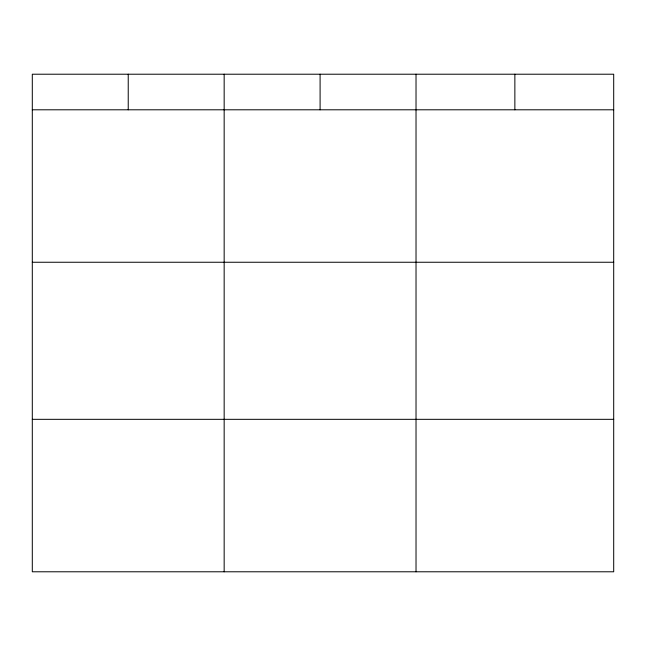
<?xml version="1.0" encoding="UTF-8"?>
<svg xmlns="http://www.w3.org/2000/svg" width="646" height="646" viewBox="0 0 646 646"><rect width="100%" height="100%" fill="white"/><g stroke="black" fill="none" stroke-linecap="round" stroke-linejoin="round"><path stroke-width="0.97" d="M613.7 109.796L613.7 571.783L32.3 571.783L32.3 74.217L613.7 74.217L613.7 109.796L32.3 109.796M32.3 262.252L613.7 262.252M32.3 419.327L613.7 419.327M514.862 74.217L514.862 109.796M416.024 74.217L416.024 571.783M320.093 74.217L320.093 109.796M224.162 74.217L224.162 571.783M128.231 74.217L128.231 109.796"/></g></svg>
